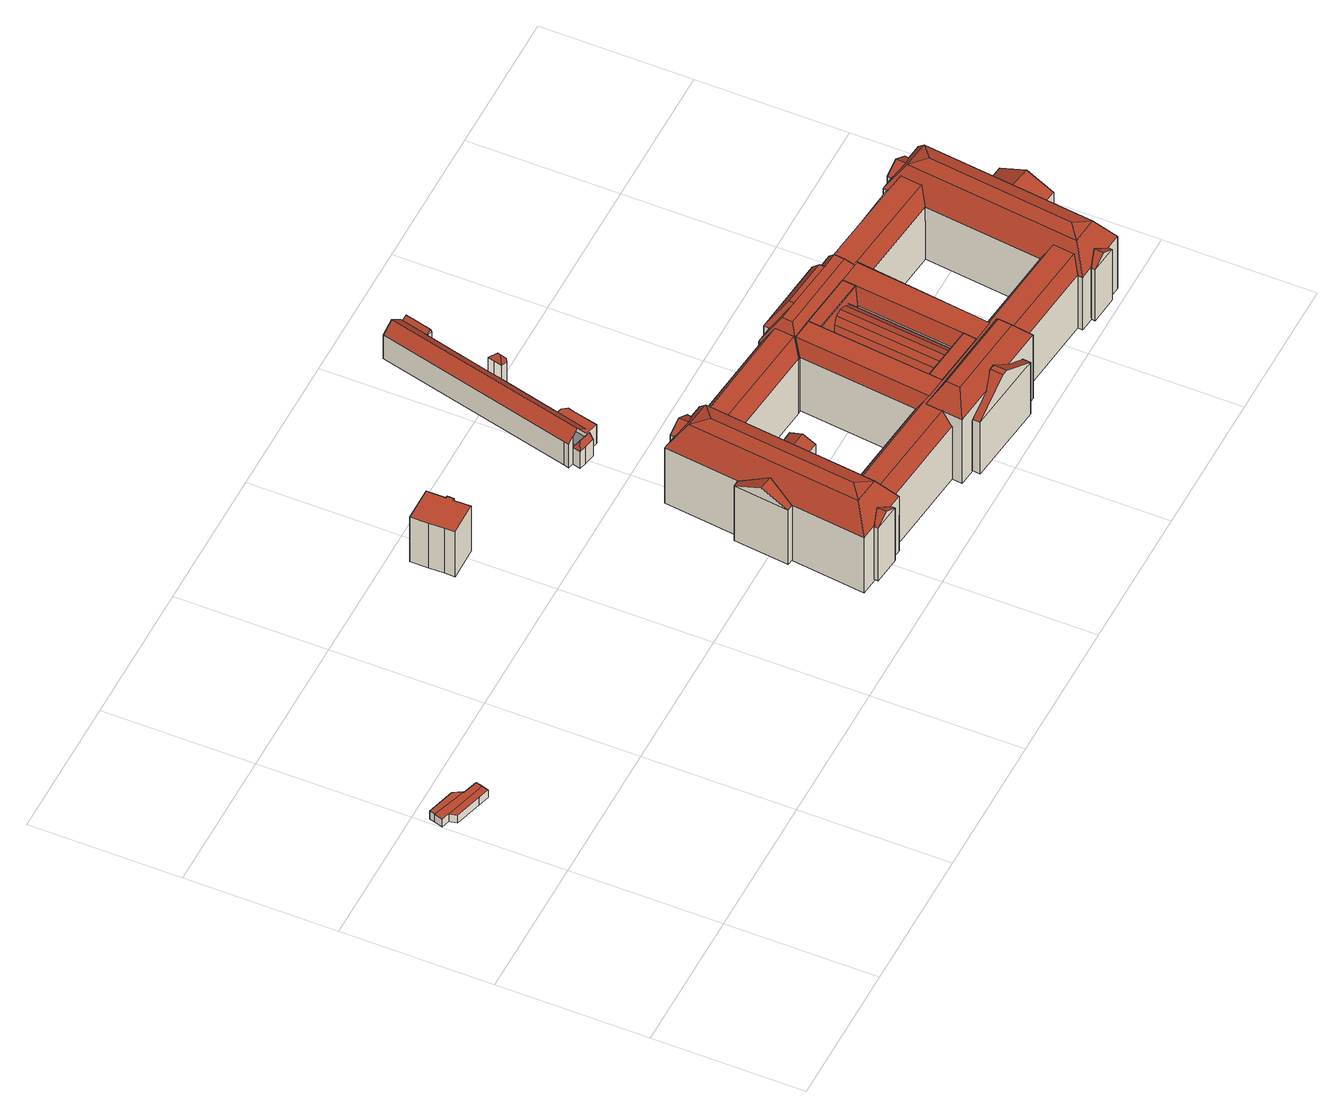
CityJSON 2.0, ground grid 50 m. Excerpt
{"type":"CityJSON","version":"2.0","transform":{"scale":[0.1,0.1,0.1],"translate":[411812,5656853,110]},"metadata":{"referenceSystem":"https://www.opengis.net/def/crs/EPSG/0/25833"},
"CityObjects":{
"building1":{"type":"Building","attributes":{"Gemeindeschluessel":14612000,"Geometrietyp2DReferenz":"3000","function":"31001_9998","roofType":"9999"},"children":["building1-1","building1-2","building1-3"]},
"building1-1":{"type":"BuildingPart","attributes":{"Dachtyp_tdc":"tdcPolyFlatRoof","Dachneigung":0,"QualitaetDacherkennung":63,"Geometrietyp2DReferenz":"3000","measuredHeight":3.17,"roofType":"1000"},"parents":["building1"],"geometry":[{"type":"MultiSurface","lod":"2","boundaries":[[[0,1,2,3]],[[4,5,6,7]],[[5,8,9,6]],[[10,0,3,11]],[[10,8,5,4,1,0]],[[3,2,7,6,9,11]]],"semantics":{"surfaces":[{"type":"WallSurface"},{"type":"RoofSurface"},{"type":"GroundSurface"}],"values":[0,0,0,0,1,2]}}]},
"building1-2":{"type":"BuildingPart","attributes":{"Dachtyp_tdc":"tdcPolyFlatRoof","Dachneigung":0,"QualitaetDacherkennung":64,"Geometrietyp2DReferenz":"3000","measuredHeight":3.34,"roofType":"1000"},"parents":["building1"],"geometry":[{"type":"MultiSurface","lod":"2","boundaries":[[[12,13,14,2,1]],[[13,15,16,14]],[[15,17,4,7,16]],[[17,15,13,12]],[[2,14,16,7]]],"semantics":{"surfaces":[{"type":"WallSurface"},{"type":"RoofSurface"},{"type":"GroundSurface"}],"values":[0,0,0,1,2]}}]},
"building1-3":{"type":"BuildingPart","attributes":{"Dachtyp_tdc":"tdcPolyFlatRoof","Dachneigung":0,"QualitaetDacherkennung":68,"Geometrietyp2DReferenz":"3000","measuredHeight":3.23,"roofType":"1000"},"parents":["building1"],"geometry":[{"type":"MultiSurface","lod":"2","boundaries":[[[18,19,20,21]],[[19,22,23,20]],[[22,10,11,23]],[[18,21,9,8]],[[8,10,22,19,18]],[[21,20,23,11,9]]],"semantics":{"surfaces":[{"type":"WallSurface"},{"type":"RoofSurface"},{"type":"GroundSurface"}],"values":[0,0,0,0,1,2]}}]},
"building2":{"type":"Building","attributes":{"Dachtyp_tdc":"tdcPolyFlatRoof","Gemeindeschluessel":14612000,"Dachneigung":0,"QualitaetDacherkennung":83,"Geometrietyp2DReferenz":"3000","measuredHeight":19.09,"function":"31001_9998","roofType":"1000"},"geometry":[{"type":"Solid","lod":"2","boundaries":[[[[24,25,26,27]],[[25,28,29,26]],[[28,30,31,29]],[[30,32,33,31]],[[32,34,35,33]],[[34,36,37,35]],[[36,38,39,37]],[[38,40,41,39]],[[40,42,43,41]],[[42,44,45,43]],[[44,46,47,45]],[[46,24,27,47]],[[46,44,42,40,38,36,34,32,30,28,25,24]],[[27,26,29,31,33,35,37,39,41,43,45,47]]]],"semantics":{"surfaces":[{"type":"WallSurface"},{"type":"RoofSurface"},{"type":"GroundSurface"}],"values":[[0,0,0,0,0,0,0,0,0,0,0,0,1,2]]}}]},
"building3":{"type":"Building","attributes":{"name":"Sächsisches Staatsministerium für Kultus","Gemeindeschluessel":14612000,"Dachneigung":31.83,"Dachorientierung":-173.44,"MittlereTraufHoehe":136.8,"QualitaetDacherkennung":100,"ObjektHoehe":32.69,"BodenHoehe":113.55,"Geometrietyp2DReferenz":"3000","AbsoluteHoehe":146.23,"Dachflaeche":2046.97,"measuredHeight":32.69,"function":"31001_3010","roofType":"9999","storeysAboveGround":11},"children":["building3-1","building3-2","building3-3","building3-4"],"geometry":[{"type":"MultiSurface","lod":"2","boundaries":[[[48,49,50,51]],[[52,53,54,55]],[[56,52,55]],[[57,56,55,54]],[[53,57,54]],[[58,59,60,61,51,50]],[[59,58,62,63,64,65,66,67]],[[65,64,63,66]],[[51,61,68,48]],[[60,59,67,69]],[[61,60,69,68]],[[58,50,49,70,71,72,73,62]],[[72,71,70,73]],[[62,53,52,67,66,74,63]],[[63,74,66]],[[67,52,56,48,68,75,69]],[[69,75,68]],[[48,56,57,49],[76,77,78]],[[76,78,77]],[[49,57,53,62,73,79,70]],[[70,79,73]]],"semantics":{"surfaces":[{"type":"WallSurface"},{"type":"RoofSurface"},{"type":"GroundSurface"},{"type":"ClosureSurface","isClosure":"1","QuelleClosure":"LoD2WallSurface"},{"type":"ClosureSurface","isClosure":"1","QuelleClosure":"LoD2RoofSurface"}],"values":[0,1,1,1,1,2,0,3,0,0,3,0,3,1,4,1,4,1,4,1,4]}}]},
"building3-1":{"type":"BuildingPart","attributes":{"Dachneigung":64.96,"Dachorientierung":98.96,"MittlereTraufHoehe":136.8,"QualitaetDacherkennung":100,"BodenHoehe":113.62,"ObjektTeilHoehe":27.53,"Geometrietyp2DReferenz":"3000","AbsoluteHoehe":141.15,"Dachflaeche":72.79,"measuredHeight":27.53,"roofType":"3100","storeysAboveGround":9},"parents":["building3"],"geometry":[{"type":"MultiSurface","lod":"2","boundaries":[[[63,80,81,64]],[[80,82,83,81]],[[82,66,65,83]],[[82,80,84]],[[80,63,74,84]],[[66,82,84,74]],[[64,81,83,65]],[[66,63,64,65]],[[63,66,74]]],"semantics":{"surfaces":[{"type":"WallSurface"},{"type":"RoofSurface"},{"type":"GroundSurface"},{"type":"ClosureSurface","isClosure":"1","QuelleClosure":"LoD2WallSurface"}],"values":[0,0,0,0,1,1,2,3,3]}}]},
"building3-2":{"type":"BuildingPart","attributes":{"Dachneigung":67.44,"Dachorientierung":-84.22,"MittlereTraufHoehe":140.82,"QualitaetDacherkennung":100,"BodenHoehe":114.3,"ObjektTeilHoehe":28.38,"Geometrietyp2DReferenz":"3000","AbsoluteHoehe":142.69,"Dachflaeche":46.22,"measuredHeight":28.38,"roofType":"3100","storeysAboveGround":9},"parents":["building3"],"geometry":[{"type":"MultiSurface","lod":"2","boundaries":[[[76,85,86,87]],[[85,88,89,86]],[[88,77,90,89]],[[77,76,87,90]],[[88,85,91]],[[85,76,78,91]],[[77,88,91,78]],[[87,86,89,90]],[[77,78,76]]],"semantics":{"surfaces":[{"type":"WallSurface"},{"type":"RoofSurface"},{"type":"GroundSurface"},{"type":"ClosureSurface","isClosure":"1","QuelleClosure":"LoD2WallSurface"}],"values":[0,0,0,0,0,1,1,2,3]}}]},
"building3-3":{"type":"BuildingPart","attributes":{"Dachneigung":58.37,"Dachorientierung":4.47,"MittlereTraufHoehe":136.8,"QualitaetDacherkennung":100,"BodenHoehe":114.47,"ObjektTeilHoehe":25.29,"Geometrietyp2DReferenz":"3000","AbsoluteHoehe":139.75,"Dachflaeche":26.61,"measuredHeight":25.29,"roofType":"3100","storeysAboveGround":8},"parents":["building3"],"geometry":[{"type":"MultiSurface","lod":"2","boundaries":[[[70,92,93,71]],[[92,94,95,93]],[[94,73,72,95]],[[94,92,96]],[[92,70,79,96]],[[73,94,96,79]],[[71,93,95,72]],[[73,70,71,72]],[[70,73,79]]],"semantics":{"surfaces":[{"type":"WallSurface"},{"type":"RoofSurface"},{"type":"GroundSurface"},{"type":"ClosureSurface","isClosure":"1","QuelleClosure":"LoD2WallSurface"}],"values":[0,0,0,0,1,1,2,3,3]}}]},
"building3-4":{"type":"BuildingPart","attributes":{"Dachneigung":58.37,"Dachorientierung":-175.53,"MittlereTraufHoehe":136.8,"QualitaetDacherkennung":100,"BodenHoehe":113.52,"ObjektTeilHoehe":26.24,"Geometrietyp2DReferenz":"3000","AbsoluteHoehe":139.75,"Dachflaeche":26.61,"measuredHeight":26.24,"roofType":"3100","storeysAboveGround":9},"parents":["building3"],"geometry":[{"type":"MultiSurface","lod":"2","boundaries":[[[69,97,98,60]],[[97,99,100,98]],[[99,68,61,100]],[[99,97,101]],[[97,69,75,101]],[[68,99,101,75]],[[60,98,100,61]],[[60,61,68,69]],[[69,68,75]]],"semantics":{"surfaces":[{"type":"WallSurface"},{"type":"RoofSurface"},{"type":"GroundSurface"},{"type":"ClosureSurface","isClosure":"1","QuelleClosure":"LoD2WallSurface"}],"values":[0,0,0,0,1,1,2,3,3]}}]},
"building4":{"type":"Building","attributes":{"name":"Museum für Sächsische Volkskunst","Gemeindeschluessel":14612000,"Geometrietyp2DReferenz":"3000","function":"31001_3034","roofType":"9999"},"children":["building4-1","building4-2","building4-3","building4-4","building4-5"]},
"building4-1":{"type":"BuildingPart","attributes":{"Dachtyp_tdc":"tdcGableRoof","Dachneigung":40.76,"QualitaetDacherkennung":61,"Geometrietyp2DReferenz":"3000","measuredHeight":13.27,"roofType":"3100"},"parents":["building4"],"geometry":[{"type":"MultiSurface","lod":"2","boundaries":[[[102,103,104,105,106]],[[107,108,109,110,111]],[[108,112,113,109]],[[112,114,115,113]],[[114,116,117,115]],[[116,118,119,120,117]],[[121,122,103,102,123,124,118,116]],[[125,106,105,126,127,110,109,113,115,117,120,128]],[[124,123,125,128,129]],[[116,114,112,108,107,121]]],"semantics":{"surfaces":[{"type":"WallSurface"},{"type":"RoofSurface"},{"type":"GroundSurface"}],"values":[0,0,0,0,0,0,1,2,0,1]}}]},
"building4-2":{"type":"BuildingPart","attributes":{"Dachtyp_tdc":"tdcFreeFormRoof","Dachneigung":69.57,"QualitaetDacherkennung":4,"Geometrietyp2DReferenz":"3000","measuredHeight":9.79,"roofType":"5000"},"parents":["building4"],"geometry":[{"type":"MultiSurface","lod":"2","boundaries":[[[119,130,131,120]],[[130,132,133,131]],[[132,134,135,133]],[[134,136,137,135]],[[136,138,139,137]],[[138,129,128,139]],[[134,132,130,140,141,138,136]],[[141,140,119,129]],[[130,119,140]],[[129,138,141]],[[128,120,131,133,135,137,139]]],"semantics":{"surfaces":[{"type":"WallSurface"},{"type":"RoofSurface"},{"type":"GroundSurface"}],"values":[0,0,0,0,0,0,1,1,0,0,2]}}]},
"building4-3":{"type":"BuildingPart","attributes":{"Dachtyp_tdc":"tdcFreeFormRoof","Dachneigung":55.92,"QualitaetDacherkennung":15,"Geometrietyp2DReferenz":"3000","measuredHeight":9.05,"roofType":"5000"},"parents":["building4"],"geometry":[{"type":"MultiSurface","lod":"2","boundaries":[[[142,143,144,145]],[[143,146,147,144]],[[146,148,149,147]],[[148,111,110,149]],[[150,142,145,151]],[[111,148,152]],[[148,146,143,142,152]],[[142,150,153,154,111,152]],[[145,144,147,149,110,127,126,151]]],"semantics":{"surfaces":[{"type":"WallSurface"},{"type":"RoofSurface"},{"type":"GroundSurface"}],"values":[0,0,0,0,0,1,1,1,2]}}]},
"building4-4":{"type":"BuildingPart","attributes":{"Dachtyp_tdc":"tdcFreeFormRoof","Dachneigung":56.33,"QualitaetDacherkennung":41,"Geometrietyp2DReferenz":"3000","measuredHeight":16.94,"roofType":"5000"},"parents":["building4"],"geometry":[{"type":"MultiSurface","lod":"2","boundaries":[[[155,156,157,125,123]],[[156,158,159,157]],[[158,160,161,159]],[[160,162,163,161]],[[162,164,102,106,163]],[[165,166,156,155]],[[162,167,168,164]],[[168,165,155,164]],[[160,158,166,165,168,167]],[[162,160,167]],[[158,156,166]],[[125,157,159,161,163,106]]],"semantics":{"surfaces":[{"type":"WallSurface"},{"type":"RoofSurface"},{"type":"GroundSurface"}],"values":[0,0,0,0,0,1,1,1,1,0,0,2]}}]},
"building4-5":{"type":"BuildingPart","attributes":{"Dachtyp_tdc":"tdcPolyFlatRoof","Dachneigung":0,"QualitaetDacherkennung":3,"Geometrietyp2DReferenz":"3000","measuredHeight":7.99,"roofType":"1000"},"parents":["building4"],"geometry":[{"type":"MultiSurface","lod":"2","boundaries":[[[104,169,170,105]],[[169,171,172,170]],[[171,173,174,172]],[[173,175,176,174]],[[175,177,150,151,176]],[[175,173,171,169,104,178,177]],[[151,126,105,170,172,174,176]]],"semantics":{"surfaces":[{"type":"WallSurface"},{"type":"RoofSurface"},{"type":"GroundSurface"}],"values":[0,0,0,0,0,1,2]}}]},
"building5":{"type":"Building","attributes":{"name":"Sächsisches Staatsminsterium der Finanzen","Gemeindeschluessel":14612000,"Dachneigung":31.83,"Dachorientierung":6.56,"MittlereTraufHoehe":136.8,"QualitaetDacherkennung":100,"ObjektHoehe":31.58,"BodenHoehe":114.65,"Geometrietyp2DReferenz":"3000","AbsoluteHoehe":146.23,"Dachflaeche":2046.97,"measuredHeight":31.58,"function":"31001_3010","roofType":"9999","storeysAboveGround":11},"children":["building5-1","building5-2","building5-3","building5-4","building5-5","building5-6","building5-7","building5-8","building5-9","building5-10","building5-11","building5-12","building5-13","building5-14","building5-15","building5-16","building5-17"],"geometry":[{"type":"MultiSurface","lod":"2","boundaries":[[[179,180,181]],[[182,179,181,183]],[[184,182,183]],[[185,186,187,188,189,190]],[[191,192,188,187]],[[192,191,179,182]],[[180,184,183,181]],[[186,185,193,194,195,196,197,198]],[[196,195,194,197]],[[187,186,198,199,200,201,202,191]],[[201,200,199,202]],[[185,190,203,193]],[[189,188,192,204]],[[190,189,204,203]],[[184,180,198,197,205,194,193]],[[205,197,194]],[[180,179,191,202,206,199,198]],[[206,202,199]],[[192,182,184,193,203,207,204]],[[204,207,203]]],"semantics":{"surfaces":[{"type":"RoofSurface"},{"type":"GroundSurface"},{"type":"WallSurface"},{"type":"ClosureSurface","isClosure":"1","QuelleClosure":"LoD2WallSurface"},{"type":"ClosureSurface","isClosure":"1","QuelleClosure":"LoD2RoofSurface"}],"values":[0,0,0,1,2,0,0,2,3,2,3,2,2,3,0,4,0,4,0,4]}}]},
"building5-1":{"type":"BuildingPart","attributes":{"Dachneigung":65.01,"Dachorientierung":-81.93,"MittlereTraufHoehe":136.8,"QualitaetDacherkennung":100,"BodenHoehe":114.77,"ObjektTeilHoehe":26.38,"Geometrietyp2DReferenz":"3000","AbsoluteHoehe":141.15,"Dachflaeche":132.14,"measuredHeight":26.38,"roofType":"3100","storeysAboveGround":9},"parents":["building5"],"geometry":[{"type":"MultiSurface","lod":"2","boundaries":[[[194,208,209,195]],[[208,210,211,209]],[[210,197,196,211]],[[210,208,212]],[[208,194,205,212]],[[197,210,212,205]],[[195,209,211,196]],[[197,194,195,196]],[[194,197,205]]],"semantics":{"surfaces":[{"type":"WallSurface"},{"type":"RoofSurface"},{"type":"GroundSurface"},{"type":"ClosureSurface","isClosure":"1","QuelleClosure":"LoD2WallSurface"}],"values":[0,0,0,0,1,1,2,3,3]}}]},
"building5-2":{"type":"BuildingPart","attributes":{"Dachneigung":89.96,"Dachorientierung":5.95,"MittlereTraufHoehe":136.8,"QualitaetDacherkennung":100,"BodenHoehe":114.26,"ObjektTeilHoehe":27.41,"Geometrietyp2DReferenz":"3000","AbsoluteHoehe":141.67,"Dachflaeche":803.74,"measuredHeight":27.41,"roofType":"9999","storeysAboveGround":9},"parents":["building5"],"geometry":[{"type":"MultiSurface","lod":"2","boundaries":[[[213,214,215,216,217]],[[218,219,220,221,222]],[[214,213,223,224]],[[218,214,224,225]],[[219,218,225,226]],[[213,219,226,223]],[[225,224,223,226]],[[217,216,221,220]],[[221,216,215,222]],[[222,215,214,218]],[[219,213,217,220]]],"semantics":{"surfaces":[{"type":"WallSurface"},{"type":"RoofSurface"},{"type":"GroundSurface"},{"type":"ClosureSurface","isClosure":"1","QuelleClosure":"LoD2WallSurface"}],"values":[0,0,1,0,1,0,1,2,0,3,3]}}]},
"building5-3":{"type":"BuildingPart","attributes":{"Dachneigung":89.97,"Dachorientierung":0,"MittlereTraufHoehe":141.67,"QualitaetDacherkennung":100,"BodenHoehe":114.7,"ObjektTeilHoehe":26.98,"Geometrietyp2DReferenz":"3000","AbsoluteHoehe":141.67,"Dachflaeche":83.75,"measuredHeight":26.98,"roofType":"1000","storeysAboveGround":9},"parents":["building5"],"geometry":[{"type":"MultiSurface","lod":"2","boundaries":[[[227,228,229,230]],[[228,224,231,229]],[[224,232,233,231]],[[224,228,227,232]],[[233,230,229,231]],[[232,227,230,233]]],"semantics":{"surfaces":[{"type":"WallSurface"},{"type":"RoofSurface"},{"type":"GroundSurface"},{"type":"ClosureSurface","isClosure":"1","QuelleClosure":"LoD2WallSurface"}],"values":[0,0,0,1,2,3]}}]},
"building5-4":{"type":"BuildingPart","attributes":{"Dachneigung":89.91,"Dachorientierung":7.06,"MittlereTraufHoehe":136.8,"QualitaetDacherkennung":100,"BodenHoehe":114.59,"ObjektTeilHoehe":27.08,"Geometrietyp2DReferenz":"3000","AbsoluteHoehe":141.67,"Dachflaeche":822.07,"measuredHeight":27.08,"roofType":"9999","storeysAboveGround":9},"parents":["building5"],"geometry":[{"type":"MultiSurface","lod":"2","boundaries":[[[234,235,236,237]],[[238,239,240,241]],[[235,234,242,243]],[[238,235,243,228]],[[239,238,228,244]],[[234,245,239,244,242]],[[228,243,242,244]],[[237,236,241,240,246]],[[235,238,241,236]],[[237,246,245,234]],[[246,240,239,245]]],"semantics":{"surfaces":[{"type":"WallSurface"},{"type":"RoofSurface"},{"type":"GroundSurface"},{"type":"ClosureSurface","isClosure":"1","QuelleClosure":"LoD2WallSurface"}],"values":[0,0,1,0,1,0,1,2,3,3,3]}}]},
"building5-5":{"type":"BuildingPart","attributes":{"Dachneigung":89.97,"Dachorientierung":0,"MittlereTraufHoehe":141.67,"QualitaetDacherkennung":100,"BodenHoehe":114.24,"ObjektTeilHoehe":27.44,"Geometrietyp2DReferenz":"3000","AbsoluteHoehe":141.67,"Dachflaeche":83.75,"measuredHeight":27.44,"roofType":"1000","storeysAboveGround":9},"parents":["building5"],"geometry":[{"type":"MultiSurface","lod":"2","boundaries":[[[223,244,247,248]],[[244,249,250,251,247]],[[223,248,252,253,254]],[[254,255,249,244,223]],[[248,247,251,252]],[[252,251,250,253]],[[250,249,255,254,253]]],"semantics":{"surfaces":[{"type":"WallSurface"},{"type":"RoofSurface"},{"type":"GroundSurface"},{"type":"ClosureSurface","isClosure":"1","QuelleClosure":"LoD2WallSurface"}],"values":[0,0,0,1,2,0,3]}}]},
"building5-6":{"type":"BuildingPart","attributes":{"Dachneigung":89.95,"Dachorientierung":96.26,"MittlereTraufHoehe":136.8,"QualitaetDacherkennung":100,"BodenHoehe":113.69,"ObjektTeilHoehe":27.98,"Geometrietyp2DReferenz":"3000","AbsoluteHoehe":141.68,"Dachflaeche":631,"measuredHeight":27.98,"roofType":"9999","storeysAboveGround":9},"parents":["building5"],"geometry":[{"type":"MultiSurface","lod":"2","boundaries":[[[256,257,258,259,260]],[[257,261,262,258]],[[261,263,264,265,262]],[[257,256,266,267]],[[261,257,267,268]],[[263,261,268,269]],[[268,267,266,269]],[[259,258,262,265]],[[259,265,264,260]],[[260,264,263,256]],[[256,263,269,266]]],"semantics":{"surfaces":[{"type":"WallSurface"},{"type":"RoofSurface"},{"type":"GroundSurface"},{"type":"ClosureSurface","isClosure":"1","QuelleClosure":"LoD2WallSurface"}],"values":[0,0,0,1,0,1,1,2,0,3,3]}}]},
"building5-7":{"type":"BuildingPart","attributes":{"Dachneigung":89.94,"Dachorientierung":-83.26,"MittlereTraufHoehe":136.8,"QualitaetDacherkennung":100,"BodenHoehe":114.32,"ObjektTeilHoehe":27.35,"Geometrietyp2DReferenz":"3000","AbsoluteHoehe":141.68,"Dachflaeche":647.77,"measuredHeight":27.35,"roofType":"9999","storeysAboveGround":9},"parents":["building5"],"geometry":[{"type":"MultiSurface","lod":"2","boundaries":[[[270,271,272,273]],[[271,274,275,272]],[[271,270,276,277]],[[274,271,277,278]],[[245,234,274,278,279]],[[278,277,276,279]],[[273,272,275,280]],[[280,275,274,234,237,246]],[[246,237,234,245]],[[245,270,273,280,246]],[[270,245,279,276]]],"semantics":{"surfaces":[{"type":"WallSurface"},{"type":"RoofSurface"},{"type":"GroundSurface"},{"type":"ClosureSurface","isClosure":"1","QuelleClosure":"LoD2WallSurface"}],"values":[0,0,1,0,1,1,2,0,3,3,3]}}]},
"building5-8":{"type":"BuildingPart","attributes":{"Dachneigung":31.86,"Dachorientierung":-83.82,"MittlereTraufHoehe":136.8,"QualitaetDacherkennung":100,"BodenHoehe":113.88,"ObjektTeilHoehe":31.17,"Geometrietyp2DReferenz":"3000","AbsoluteHoehe":145.05,"Dachflaeche":932.79,"measuredHeight":31.17,"roofType":"9999","storeysAboveGround":10},"parents":["building5"],"geometry":[{"type":"MultiSurface","lod":"2","boundaries":[[[256,219,213,239,245,281,282]],[[281,283,284,285,286,282]],[[287,288,289,290,291,260,264]],[[290,289,292,293]],[[288,287,294,295]],[[289,288,295,292]],[[291,290,293,270,273,280]],[[245,246,280,273,270]],[[260,291,280,246,240,239,213,217,220,219,256]],[[220,217,213,219]],[[246,245,239,240]],[[287,264,263,294]],[[256,263,264,260]],[[294,286,285,295]],[[292,284,283,293]],[[295,285,284,292]],[[283,281,245,279,276,270,293]],[[276,279,245,270]],[[282,286,294,263,269,266,256]],[[266,269,263,256]]],"semantics":{"surfaces":[{"type":"RoofSurface"},{"type":"GroundSurface"},{"type":"WallSurface"},{"type":"ClosureSurface","isClosure":"1","QuelleClosure":"LoD2WallSurface"},{"type":"ClosureSurface","isClosure":"1","QuelleClosure":"LoD2RoofSurface"}],"values":[0,0,1,2,2,3,2,3,2,3,3,2,3,0,0,4,0,4,0,4]}}]},
"building5-9":{"type":"BuildingPart","attributes":{"Dachneigung":33.11,"Dachorientierung":-177.39,"MittlereTraufHoehe":136.8,"QualitaetDacherkennung":100,"BodenHoehe":113.87,"ObjektTeilHoehe":31.19,"Geometrietyp2DReferenz":"3000","AbsoluteHoehe":145.05,"Dachflaeche":282.73,"measuredHeight":31.19,"roofType":"9999","storeysAboveGround":10},"parents":["building5"],"geometry":[{"type":"MultiSurface","lod":"2","boundaries":[[[295,296,297,288]],[[296,298,299,297]],[[298,292,289,299]],[[296,295,285,300]],[[298,296,300,301]],[[292,298,301,284]],[[301,300,285,284]],[[288,297,299,289]],[[288,289,292,295]],[[295,292,284,285]]],"semantics":{"surfaces":[{"type":"WallSurface"},{"type":"RoofSurface"},{"type":"GroundSurface"},{"type":"ClosureSurface","isClosure":"1","QuelleClosure":"LoD2WallSurface"}],"values":[0,0,0,1,1,1,1,2,3,3]}}]},
"building5-10":{"type":"BuildingPart","attributes":{"Dachneigung":17.45,"Dachorientierung":0,"MittlereTraufHoehe":134.5,"QualitaetDacherkennung":100,"BodenHoehe":114.39,"ObjektTeilHoehe":26.17,"Geometrietyp2DReferenz":"3000","AbsoluteHoehe":140.56,"Dachflaeche":730.01,"measuredHeight":26.17,"roofType":"3900","storeysAboveGround":9},"parents":["building5"],"geometry":[{"type":"MultiSurface","lod":"2","boundaries":[[[302,303,304,305]],[[303,306,307,304]],[[306,308,309,307]],[[308,302,305,309]],[[303,310,311,312,313,314,315,316,306]],[[308,317,318,319,320,321,322,323,302]],[[306,316,317,308]],[[316,315,318,317]],[[315,314,319,318]],[[314,313,320,319]],[[313,312,321,320]],[[312,311,322,321]],[[311,310,323,322]],[[310,303,302,323]],[[305,304,307,309]]],"semantics":{"surfaces":[{"type":"WallSurface"},{"type":"RoofSurface"},{"type":"GroundSurface"}],"values":[0,0,0,0,0,0,1,1,1,1,1,1,1,1,2]}}]},
"building5-11":{"type":"BuildingPart","attributes":{"Dachneigung":89.96,"Dachorientierung":96.47,"MittlereTraufHoehe":136.8,"QualitaetDacherkennung":100,"BodenHoehe":114.46,"ObjektTeilHoehe":27.22,"Geometrietyp2DReferenz":"3000","AbsoluteHoehe":141.67,"Dachflaeche":1919.95,"measuredHeight":27.22,"roofType":"9999","storeysAboveGround":9},"parents":["building5"],"geometry":[{"type":"MultiSurface","lod":"2","boundaries":[[[324,325,326,327]],[[325,328,329,326]],[[330,324,327,331]],[[325,324,332,333]],[[328,325,333,334]],[[330,235,238,214,218,328,334,335]],[[324,330,335,332]],[[334,333,332,335]],[[327,326,329,222,215,331]],[[331,215,214,238,241,236,235,330]],[[222,329,328,218]],[[215,222,218,214]],[[236,241,238,235]]],"semantics":{"surfaces":[{"type":"WallSurface"},{"type":"RoofSurface"},{"type":"GroundSurface"},{"type":"ClosureSurface","isClosure":"1","QuelleClosure":"LoD2WallSurface"}],"values":[0,0,0,1,0,1,0,1,2,0,0,3,3]}}]},
"building5-12":{"type":"BuildingPart","attributes":{"Dachneigung":57.43,"Dachorientierung":4.69,"MittlereTraufHoehe":136.8,"QualitaetDacherkennung":100,"BodenHoehe":114.89,"ObjektTeilHoehe":30.26,"Geometrietyp2DReferenz":"3000","AbsoluteHoehe":145.16,"Dachflaeche":121.48,"measuredHeight":30.26,"roofType":"9999","storeysAboveGround":10},"parents":["building5"],"geometry":[{"type":"MultiSurface","lod":"2","boundaries":[[[336,337,338,339]],[[337,340,341,338]],[[340,342,343,341]],[[342,336,339,343]],[[337,336,344,345]],[[340,337,345,346]],[[342,340,346,347]],[[336,342,347,344]],[[346,345,344,347]],[[339,338,341,343]]],"semantics":{"surfaces":[{"type":"WallSurface"},{"type":"RoofSurface"},{"type":"GroundSurface"}],"values":[0,0,0,0,1,0,1,0,1,2]}}]},
"building5-13":{"type":"BuildingPart","attributes":{"Dachneigung":58.37,"Dachorientierung":4.47,"MittlereTraufHoehe":136.8,"QualitaetDacherkennung":100,"BodenHoehe":115.15,"ObjektTeilHoehe":24.6,"Geometrietyp2DReferenz":"3000","AbsoluteHoehe":139.75,"Dachflaeche":26.61,"measuredHeight":24.6,"roofType":"3100","storeysAboveGround":8},"parents":["building5"],"geometry":[{"type":"MultiSurface","lod":"2","boundaries":[[[199,348,349,200]],[[348,350,351,349]],[[350,202,201,351]],[[350,348,352]],[[348,199,206,352]],[[202,350,352,206]],[[200,349,351,201]],[[202,199,200,201]],[[199,202,206]]],"semantics":{"surfaces":[{"type":"WallSurface"},{"type":"RoofSurface"},{"type":"GroundSurface"},{"type":"ClosureSurface","isClosure":"1","QuelleClosure":"LoD2WallSurface"}],"values":[0,0,0,0,1,1,2,3,3]}}]},
"building5-14":{"type":"BuildingPart","attributes":{"Dachneigung":25.81,"Dachorientierung":0,"MittlereTraufHoehe":139.23,"QualitaetDacherkennung":100,"BodenHoehe":114.7,"ObjektTeilHoehe":26.97,"Geometrietyp2DReferenz":"3000","AbsoluteHoehe":141.67,"Dachflaeche":88.63,"measuredHeight":26.97,"roofType":"2100","storeysAboveGround":9},"parents":["building5"],"geometry":[{"type":"MultiSurface","lod":"2","boundaries":[[[353,354,355,356]],[[354,227,230,355]],[[232,353,356,233]],[[232,227,354,353]],[[356,355,230,233]],[[227,232,233,230]]],"semantics":{"surfaces":[{"type":"WallSurface"},{"type":"RoofSurface"},{"type":"GroundSurface"},{"type":"ClosureSurface","isClosure":"1","QuelleClosure":"LoD2WallSurface"}],"values":[0,0,0,1,2,3]}}]},
"building5-15":{"type":"BuildingPart","attributes":{"Dachneigung":25.18,"Dachorientierung":0,"MittlereTraufHoehe":139.23,"QualitaetDacherkennung":100,"BodenHoehe":114.34,"ObjektTeilHoehe":27.33,"Geometrietyp2DReferenz":"3000","AbsoluteHoehe":141.67,"Dachflaeche":88.39,"measuredHeight":27.33,"roofType":"2100","storeysAboveGround":9},"parents":["building5"],"geometry":[{"type":"MultiSurface","lod":"2","boundaries":[[[357,358,359,360]],[[358,254,253,359]],[[357,360,250,249]],[[249,255,254,358,357]],[[360,359,253,250]],[[250,253,254,255,249]]],"semantics":{"surfaces":[{"type":"WallSurface"},{"type":"RoofSurface"},{"type":"GroundSurface"},{"type":"ClosureSurface","isClosure":"1","QuelleClosure":"LoD2WallSurface"}],"values":[0,0,0,1,2,3]}}]},
"building5-16":{"type":"BuildingPart","attributes":{"Dachneigung":29.5,"Dachorientierung":-83.82,"MittlereTraufHoehe":141.67,"QualitaetDacherkennung":100,"BodenHoehe":114.68,"ObjektTeilHoehe":33.88,"Geometrietyp2DReferenz":"3000","AbsoluteHoehe":148.56,"Dachflaeche":820.35,"measuredHeight":33.88,"roofType":"9999","storeysAboveGround":11},"parents":["building5"],"geometry":[{"type":"MultiSurface","lod":"2","boundaries":[[[361,362,363,364]],[[362,365,366,363]],[[365,367,368,366]],[[367,361,364,368]],[[362,361,369,370]],[[365,362,370,371]],[[367,365,371,372]],[[361,367,372,369]],[[371,370,369,372]],[[364,363,366,368]]],"semantics":{"surfaces":[{"type":"WallSurface"},{"type":"RoofSurface"},{"type":"GroundSurface"}],"values":[0,0,0,0,1,1,1,1,1,2]}}]},
"building5-17":{"type":"BuildingPart","attributes":{"Dachneigung":58.37,"Dachorientierung":-175.53,"MittlereTraufHoehe":136.8,"QualitaetDacherkennung":100,"BodenHoehe":114.64,"ObjektTeilHoehe":25.12,"Geometrietyp2DReferenz":"3000","AbsoluteHoehe":139.75,"Dachflaeche":26.61,"measuredHeight":25.12,"roofType":"3100","storeysAboveGround":8},"parents":["building5"],"geometry":[{"type":"MultiSurface","lod":"2","boundaries":[[[204,373,374,375,189]],[[373,376,377,374]],[[376,203,190,378,377]],[[376,373,379]],[[373,204,207,379]],[[203,376,379,207]],[[375,374,377,378]],[[375,378,190,189]],[[189,190,203,204]],[[204,203,207]]],"semantics":{"surfaces":[{"type":"WallSurface"},{"type":"RoofSurface"},{"type":"GroundSurface"},{"type":"ClosureSurface","isClosure":"1","QuelleClosure":"LoD2WallSurface"}],"values":[0,0,0,0,1,1,2,0,3,3]}}]}
},
"vertices":[
[4,904,34],[12,931,34],[12,931,2],[4,904,2],[130,892,34],[179,876,34],[179,876,2],[130,892,2],[173,855,34],[173,855,2],[31,896,34],[31,896,2],
[12,931,36],[18,950,36],[18,950,2],[112,923,36],[112,923,2],[130,892,36],
[166,832,34],[128,843,34],[128,843,2],[166,832,2],[38,870,34],[38,870,2],
[1020,1364,215],[1020,1340,215],[1020,1340,24],[1020,1364,24],[1013,1340,215],[1013,1340,24],[1013,1339,215],[1013,1339,24],[1014,1283,215],[1014,1283,24],[901,1282,215],[901,1282,24],[901,1316,215],[901,1316,24],[900,1366,215],[900,1366,24],[900,1427,215],[900,1427,24],[1013,1428,215],[1013,1428,24],[1013,1370,215],[1013,1370,24],[1013,1364,215],[1013,1364,24],
[1609,829,268],[1531,153,268],[1531,153,35],[1609,829,35],[1461,793,351],[1396,221,351],[1446,260,362],[1501,743,362],[1552,783,351],[1486,210,351],[1338,175,35],[1416,851,35],[1468,845,35],[1563,834,35],[1338,175,268],[1366,419,268],[1366,419,36],[1388,603,36],[1388,603,268],[1416,851,268],[1563,834,268],[1468,845,268],[1485,158,268],[1485,158,45],[1391,169,45],[1391,169,268],[1404,506,312],[1515,821,298],[1550,537,308],[1540,449,308],[1534,494,327],[1439,182,298],
[1345,421,268],[1345,421,36],[1366,605,268],[1366,605,36],[1355,513,312],
[1592,532,308],[1592,532,43],[1550,537,43],[1582,444,308],[1582,444,43],[1540,449,43],[1587,488,327],
[1484,144,268],[1484,144,45],[1389,154,268],[1389,154,45],[1436,149,298],
[1470,859,268],[1470,859,35],[1565,848,268],[1565,848,35],[1517,854,298],
[1584,1453,126],[1536,1260,126],[1536,1260,109],[1536,1260,29],[1584,1453,29],[1447,1161,144],[1429,1165,128],[1429,1165,29],[1447,1161,29],[1447,1161,99],[1433,1182,128],[1433,1182,29],[1594,1837,128],[1594,1837,29],[1633,1828,162],[1633,1828,29],[1673,1818,126],[1673,1818,111],[1673,1818,29],[1468,1156,162],[1508,1147,126],[1595,1501,126],[1651,1729,126],[1595,1501,29],[1508,1147,29],[1468,1156,29],[1651,1729,29],[1651,1729,111],
[1721,1806,56],[1721,1806,29],[1707,1749,56],[1707,1749,29],[1699,1751,79],[1699,1751,29],[1695,1733,79],[1695,1733,29],[1679,1722,112],[1679,1722,29],[1696,1812,127],[1674,1723,127],
[1505,1134,119],[1502,1121,99],[1502,1121,29],[1505,1134,29],[1466,1128,99],[1466,1128,29],[1441,1134,99],[1441,1134,29],[1508,1143,105],[1508,1143,29],[1458,1144,120],[1508,1147,99],[1468,1156,99],
[1595,1501,184],[1621,1495,173],[1621,1495,29],[1631,1476,167],[1631,1476,29],[1627,1459,168],[1627,1459,29],[1608,1448,174],[1608,1448,29],[1584,1453,184],[1610,1478,199],[1626,1486,179],[1617,1453,180],[1608,1467,199],
[1564,1253,109],[1564,1253,29],[1576,1235,109],[1576,1235,29],[1569,1209,109],[1569,1209,29],[1551,1133,109],[1551,1133,29],[1508,1143,109],[1508,1147,109],
[2600,84,351],[2690,74,351],[2650,123,362],[2666,656,351],[2706,607,362],[2756,646,351],[2813,692,47],[2735,16,47],[2543,38,47],[2620,714,47],[2666,709,47],[2761,698,47],[2543,38,268],[2620,714,268],[2813,692,268],[2785,448,268],[2785,448,48],[2764,264,48],[2764,264,268],[2735,16,268],[2683,22,268],[2683,22,52],[2589,33,52],[2589,33,268],[2761,698,268],[2666,709,268],[2748,361,312],[2637,46,298],[2713,685,298],
[2836,442,268],[2836,442,48],[2815,258,268],[2815,258,48],[2825,350,312],
[2032,634,268],[1993,243,268],[1993,243,45],[1993,243,43],[2032,634,43],[1866,257,268],[1908,648,268],[1908,648,43],[1866,257,43],[1866,257,45],[2009,668,317],[1962,216,317],[1889,224,317],[1936,675,317],
[2157,239,317],[2152,195,317],[2152,195,47],[2157,239,47],[1962,216,47],[1967,260,317],[1967,260,47],
[2299,606,268],[2256,215,268],[2256,215,46],[2299,606,46],[2129,229,268],[2169,620,268],[2169,620,46],[2129,229,46],[2282,640,317],[2225,187,317],[2199,647,317],[2294,606,268],[2294,606,46],
[2199,647,42],[2009,668,42],[2195,603,317],[2195,603,43],[2195,603,42],[2005,624,42],[2005,624,43],[2005,624,317],[2100,614,317],
[1901,649,268],[1593,682,268],[1593,682,37],[1901,649,37],[1901,649,39],[1606,809,268],[1606,809,37],[1915,775,268],[1915,775,39],[1915,775,37],[1935,679,317],[1566,720,317],[1573,780,317],[1942,743,317],
[2307,730,268],[2618,700,268],[2618,700,43],[2307,730,43],[2605,572,268],[2605,572,43],[2275,712,317],[2646,668,317],[2638,598,317],[2267,642,317],[2294,606,43],
[2248,663,351],[1958,694,351],[2251,697,351],[2196,702,351],[2027,721,351],[1962,728,351],[1916,784,39],[1976,778,39],[2248,748,39],[2309,742,39],[2294,606,39],[2248,748,268],[2309,742,268],[1916,784,268],[1976,778,268],
[1978,797,268],[1978,797,39],[2250,768,268],[2250,768,39],[2028,738,351],[2197,719,351],
[2168,606,245],[2131,242,245],[2131,242,44],[2168,606,44],[1995,256,245],[1995,256,44],[2032,622,245],[2032,622,44],[2123,242,269],[2108,244,288],[2087,246,301],[2063,249,306],[2038,252,301],[2017,254,288],[2002,256,269],[2039,621,269],[2054,619,288],[2076,617,301],[2100,614,306],[2124,611,301],[2146,609,288],[2161,607,269],
[2545,55,268],[1533,165,268],[1533,165,45],[2545,55,45],[1547,292,268],[1547,292,45],[2559,182,268],[2559,182,45],[2578,81,317],[1507,202,317],[1514,263,317],[2586,151,317],
[2178,59,268],[2175,33,268],[2175,33,49],[2178,59,49],[1896,64,268],[1896,64,49],[1899,90,268],[1899,90,49],[2049,93,352],[2046,47,352],[2025,50,352],[2031,95,352],
[2682,8,268],[2682,8,52],[2587,18,268],[2587,18,52],[2634,13,298],
[1997,280,268],[2133,265,268],[2133,265,47],[1997,280,47],
[2166,583,268],[2029,598,268],[2029,598,43],[2166,583,43],
[1855,218,317],[2248,176,317],[2248,176,47],[1855,218,47],[2235,53,317],[2235,53,47],[1842,96,317],[1842,96,47],[1903,174,386],[2192,143,386],[2187,98,386],[1898,129,386],
[2668,723,268],[2668,723,46],[2666,709,46],[2763,712,268],[2763,712,46],[2761,698,46],[2715,718,298]
]}
